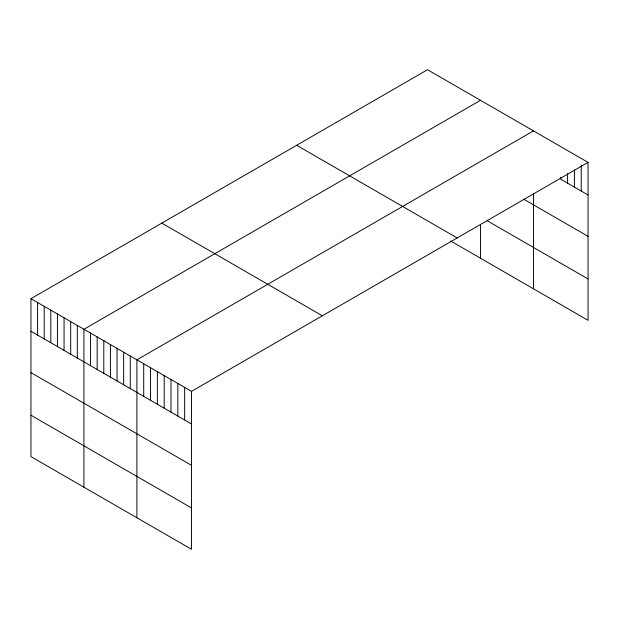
<?xml version="1.0" encoding="UTF-8"?>
<svg xmlns="http://www.w3.org/2000/svg" width="619" height="619" viewBox="0 0 619 619"><rect width="100%" height="100%" fill="white"/><g stroke="black" fill="none" stroke-linecap="round" stroke-linejoin="round"><path stroke-width="0.93" d="M588.05 162.395L191.48 391.355L191.48 549.277L30.95 456.605L30.95 298.675L427.52 69.723L588.05 162.395L588.05 320.325L450.702 241.023M480.499 100.301L83.921 329.262L83.921 487.184M533.47 130.888L136.9 359.848L136.9 517.77M588.05 194.985L560.76 179.231L560.76 177.313M523.535 199.101L588.05 236.35M487.122 220.689L588.05 278.96M296.656 145.279L457.178 237.951M161.822 223.119L322.344 315.798M30.95 298.675L191.48 391.355M30.95 331.266L191.48 423.945M30.95 372.63L191.48 465.31M30.95 415.241L191.48 507.92M581.226 165.172L581.226 191.047M574.409 169.854L574.409 187.108M567.584 173.583L567.584 183.17M533.47 193.809L533.47 288.81M480.499 225.138L480.499 258.224M184.655 387.417L184.655 420.007M177.831 383.478L177.831 416.069M171.006 379.54L171.006 412.13M164.19 375.601L164.19 408.192M157.365 371.663L157.365 404.253M150.541 367.725L150.541 400.315M143.716 363.786L143.716 396.377M130.276 356.026L130.276 388.616M123.653 352.203L123.653 384.794M117.03 348.381L117.03 380.971M110.414 344.559L110.414 377.141M103.791 340.729L103.791 373.319M97.168 336.906L97.168 369.497M90.544 333.084L90.544 365.674M77.305 325.439L77.305 358.03M70.682 321.617L70.682 354.207M64.059 317.795L64.059 350.385M57.435 313.972L57.435 346.563M50.812 310.15L50.812 342.74M44.197 306.328L44.197 338.918M37.573 302.505L37.573 335.088"/></g></svg>
